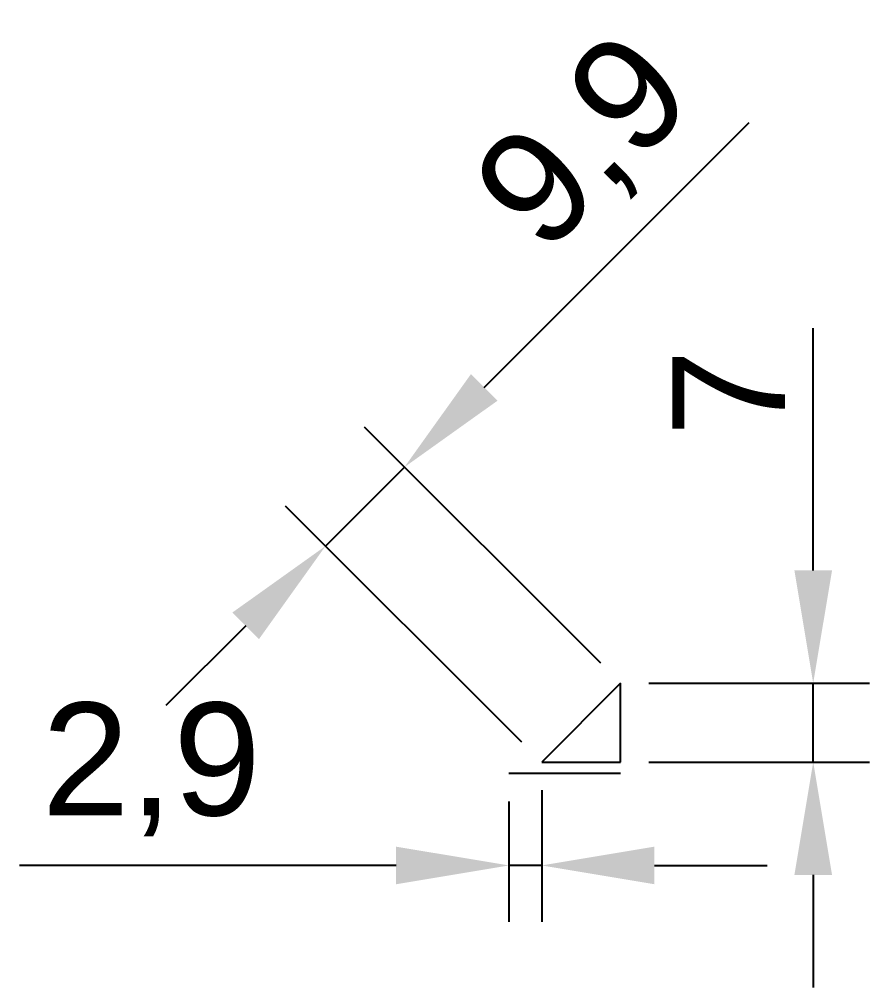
# Model space of a CAD drawing. Header units: millimetres. Extents: x -144 to 627, y 3 to 301.
# Drawn here: x -143.9 to -68.5, y 92.9 to 178.7 of the extents above; entities that cross this region are included whole.
import ezdxf

# ---------------------------------------------------------------- set-up
doc = ezdxf.new("R2010")
doc.units = ezdxf.units.MM
doc.layers.add('annotations', color=254, linetype='Continuous')
doc.styles.get("Standard").update_dxf_attribs({"font": 'arial.ttf'})
doc.dimstyles.new('Annotative', dxfattribs={"dimscale": 0, "dimtxt": 2.5, "dimasz": 2.5, "dimexe": 1.25, "dimexo": 0.625, "dimtad": 1, "dimtxsty": 'Standard', "dimcen": 2.5, "dimadec": 0, "dimazin": 0, "dimtfac": 1, "dimtmove": 0, "dimatfit": 3, "dimfxl": 1, "dimarcsym": 0})

# ---------------------------------------------------------------- blocks, each defined once
blk = doc.blocks.new('*D1')
at = {"layer": 'annotations', "color": 0, "lineweight": -2, "transparency": 16777216}
for p, q in [((-73.524, 129.88), (-73.524, 151.353)), ((-88.094, 119.88), (-68.524, 119.88)), ((-73.524, 112.88), (-73.524, 119.88)), ((-88.094, 112.88), (-68.524, 112.88)), ((-73.524, 102.88), (-73.524, 92.88))]:
    blk.add_line(p, q, dxfattribs=at)
at = {"layer": 'annotations', "color": 0, "transparency": 16777216}
for points in [[(-75.19, 129.88), (-71.857, 129.88), (-73.524, 119.88)], [(-75.19, 102.88), (-71.857, 102.88), (-73.524, 112.88)]]:
    blk.add_solid(points, dxfattribs=at)
at = {"layer": 'Defpoints', "color": 0, "transparency": 16777216}
for p in [(-90.594, 119.88), (-73.524, 119.88), (-90.594, 112.88)]:
    blk.add_point(p, dxfattribs=at)
at = {"layer": 'annotations', "color": 0, "transparency": 16777216, "insert": (-81.024, 145.617), "char_height": 10, "attachment_point": 5, "rotation": 90}
blk.add_mtext('7', dxfattribs=at)
blk = doc.blocks.new('*D2')
at = {"layer": 'annotations', "color": 0, "lineweight": -2, "transparency": 16777216}
for p, q in [((-102.684, 146.112), (-79.189, 169.606)), ((-92.362, 121.648), (-113.29, 142.576)), ((-116.755, 132.041), (-109.755, 139.041)), ((-99.362, 114.648), (-120.29, 135.576)), ((-123.826, 124.97), (-130.897, 117.899))]:
    blk.add_line(p, q, dxfattribs=at)
at = {"layer": 'annotations', "color": 0, "transparency": 16777216}
for points in [[(-103.862, 147.29), (-101.505, 144.933), (-109.755, 139.041)], [(-125.004, 126.148), (-122.647, 123.791), (-116.755, 132.041)]]:
    blk.add_solid(points, dxfattribs=at)
at = {"layer": 'Defpoints', "color": 0, "transparency": 16777216}
for p in [(-109.755, 139.041), (-90.594, 119.88), (-97.594, 112.88)]:
    blk.add_point(p, dxfattribs=at)
at = {"layer": 'annotations', "color": 0, "transparency": 16777216, "insert": (-93.418, 167.412), "char_height": 10, "attachment_point": 5, "rotation": 45}
blk.add_mtext('9,9', dxfattribs=at)
blk = doc.blocks.new('*D3')
at = {"layer": 'annotations', "color": 0, "lineweight": -2, "transparency": 16777216}
for p, q in [((-97.594, 110.38), (-97.594, 98.715)), ((-100.494, 109.38), (-100.494, 98.715)), ((-110.494, 103.715), (-143.891, 103.715)), ((-97.594, 103.715), (-100.494, 103.715)), ((-87.594, 103.715), (-77.594, 103.715))]:
    blk.add_line(p, q, dxfattribs=at)
at = {"layer": 'annotations', "color": 0, "transparency": 16777216}
for points in [[(-110.494, 105.381), (-110.494, 102.048), (-100.494, 103.715)], [(-87.594, 105.381), (-87.594, 102.048), (-97.594, 103.715)]]:
    blk.add_solid(points, dxfattribs=at)
at = {"layer": 'Defpoints', "color": 0, "transparency": 16777216}
for p in [(-97.594, 112.88), (-100.494, 111.88), (-97.594, 103.715)]:
    blk.add_point(p, dxfattribs=at)
at = {"layer": 'annotations', "color": 0, "transparency": 16777216, "insert": (-132.192, 112.224), "char_height": 10, "attachment_point": 5}
blk.add_mtext('2,9', dxfattribs=at)

msp = doc.modelspace()

# ---------------------------------------------------------------- linework, layer by layer
at = {"layer": 'annotations'}
for p, q in [((-90.594, 119.88), (-97.594, 112.88)), ((-90.594, 112.88), (-90.594, 119.88)), ((-97.594, 112.88), (-90.594, 112.88)), ((-90.594, 111.88), (-100.494, 111.88))]:
    msp.add_line(p, q, dxfattribs=at)

# ---------------------------------------------------------------- dimensions: what is measured, and where the dimension line sits
dim = msp.add_aligned_dim(p1=(-97.594, 112.88), p2=(-90.594, 119.88), distance=27.097, dimstyle='Annotative', dxfattribs=at)
dim.commit()
dim.dimension.update_dxf_attribs({"geometry": '*D2', "text_midpoint": (-93.418, 167.412)})
dim = msp.add_linear_dim(base=(-73.524, 119.88), p1=(-90.594, 112.88), p2=(-90.594, 119.88), angle=90, dimstyle='Annotative', dxfattribs=at)
dim.commit()
dim.dimension.update_dxf_attribs({"geometry": '*D1', "text_midpoint": (-81.024, 145.617)})
dim = msp.add_linear_dim(base=(-97.594, 103.715), p1=(-100.494, 111.88), p2=(-97.594, 112.88), dimstyle='Annotative', dxfattribs=at)
dim.commit()
dim.dimension.update_dxf_attribs({"geometry": '*D3', "text_midpoint": (-132.192, 103.715), "dimtype": 160})

doc.saveas('drawing.dxf')
